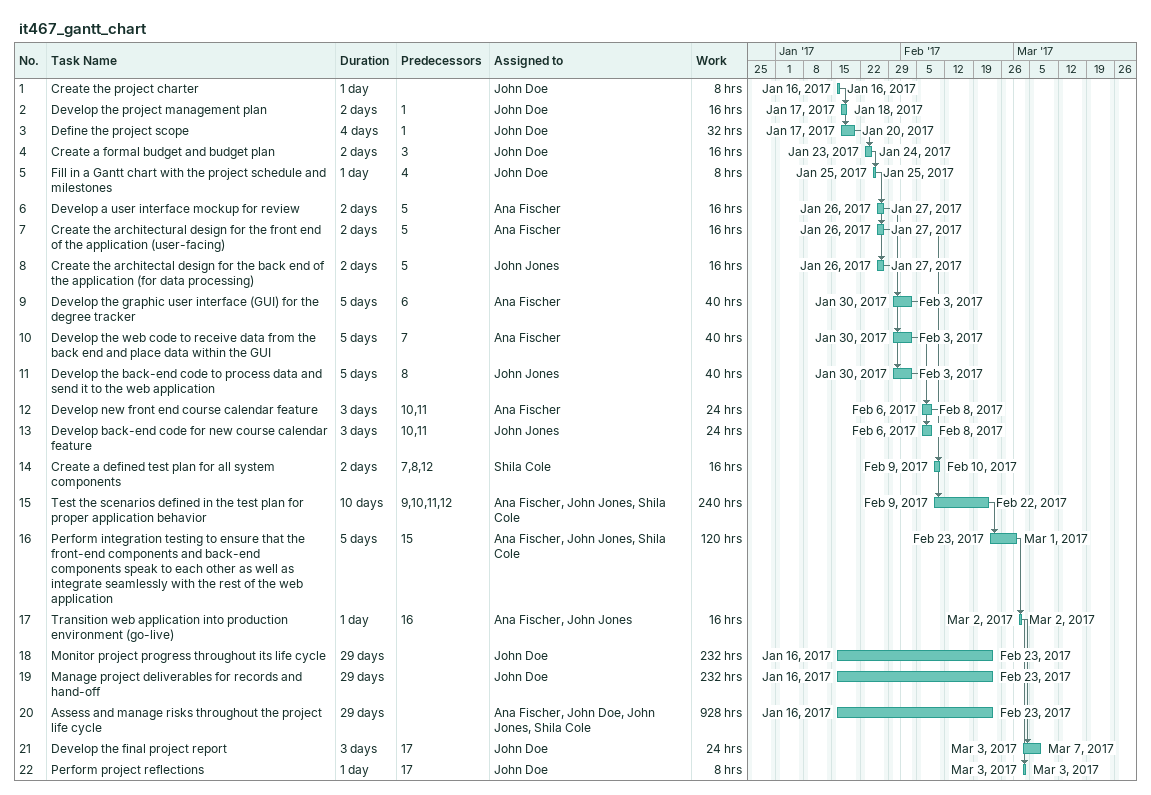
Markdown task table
it467_gantt_chart

| ID | Task | Duration | Start | Finish | Predecessors | Resources | Work (h) |
|---|---|---|---|---|---|---|---|
| 1 | Create the project charter | 1d | 2017-01-16 | 2017-01-16 |  | John Doe | 8 |
| 2 | Develop the project management plan | 2d | 2017-01-17 | 2017-01-18 | 1 | John Doe | 16 |
| 3 | Define the project scope | 4d | 2017-01-17 | 2017-01-20 | 1 | John Doe | 32 |
| 4 | Create a formal budget and budget plan | 2d | 2017-01-23 | 2017-01-24 | 3 | John Doe | 16 |
| 5 | Fill in a Gantt chart with the project schedule and milestones | 1d | 2017-01-25 | 2017-01-25 | 4 | John Doe | 8 |
| 6 | Develop a user interface mockup for review | 2d | 2017-01-26 | 2017-01-27 | 5 | Ana Fischer | 16 |
| 7 | Create the architectural design for the front end of the application (user-facing) | 2d | 2017-01-26 | 2017-01-27 | 5 | Ana Fischer | 16 |
| 8 | Create the architectal design for the back end of the application (for data processing) | 2d | 2017-01-26 | 2017-01-27 | 5 | John Jones | 16 |
| 9 | Develop the graphic user interface (GUI) for the degree tracker | 5d | 2017-01-30 | 2017-02-03 | 6 | Ana Fischer | 40 |
| 10 | Develop the web code to receive data from the back end and place data within the GUI | 5d | 2017-01-30 | 2017-02-03 | 7 | Ana Fischer | 40 |
| 11 | Develop the back-end code to process data and send it to the web application | 5d | 2017-01-30 | 2017-02-03 | 8 | John Jones | 40 |
| 12 | Develop new front end course calendar feature | 3d | 2017-02-06 | 2017-02-08 | 10, 11 | Ana Fischer | 24 |
| 13 | Develop back-end code for new course calendar feature | 3d | 2017-02-06 | 2017-02-08 | 10, 11 | John Jones | 24 |
| 14 | Create a defined test plan for all system components | 2d | 2017-02-09 | 2017-02-10 | 7, 8, 12 | Shila Cole | 16 |
| 15 | Test the scenarios defined in the test plan for proper application behavior | 10d | 2017-02-09 | 2017-02-22 | 9, 10, 11, 12 | Ana Fischer, John Jones, Shila Cole | 240 |
| 16 | Perform integration testing to ensure that the front-end components and back-end components speak to each other as well as integrate seamlessly with the rest of the web application | 5d | 2017-02-23 | 2017-03-01 | 15 | Ana Fischer, John Jones, Shila Cole | 120 |
| 17 | Transition web application into production environment (go-live) | 1d | 2017-03-02 | 2017-03-02 | 16 | Ana Fischer, John Jones | 16 |
| 18 | Monitor project progress throughout its life cycle | 29d | 2017-01-16 | 2017-02-23 |  | John Doe | 232 |
| 19 | Manage project deliverables for records and hand-off | 29d | 2017-01-16 | 2017-02-23 |  | John Doe | 232 |
| 20 | Assess and manage risks throughout the project life cycle | 29d | 2017-01-16 | 2017-02-23 |  | Ana Fischer, John Doe, John Jones, Shila Cole | 928 |
| 21 | Develop the final project report | 3d | 2017-03-03 | 2017-03-07 | 17 | John Doe | 24 |
| 22 | Perform project reflections | 1d | 2017-03-03 | 2017-03-03 | 17 | John Doe | 8 |
